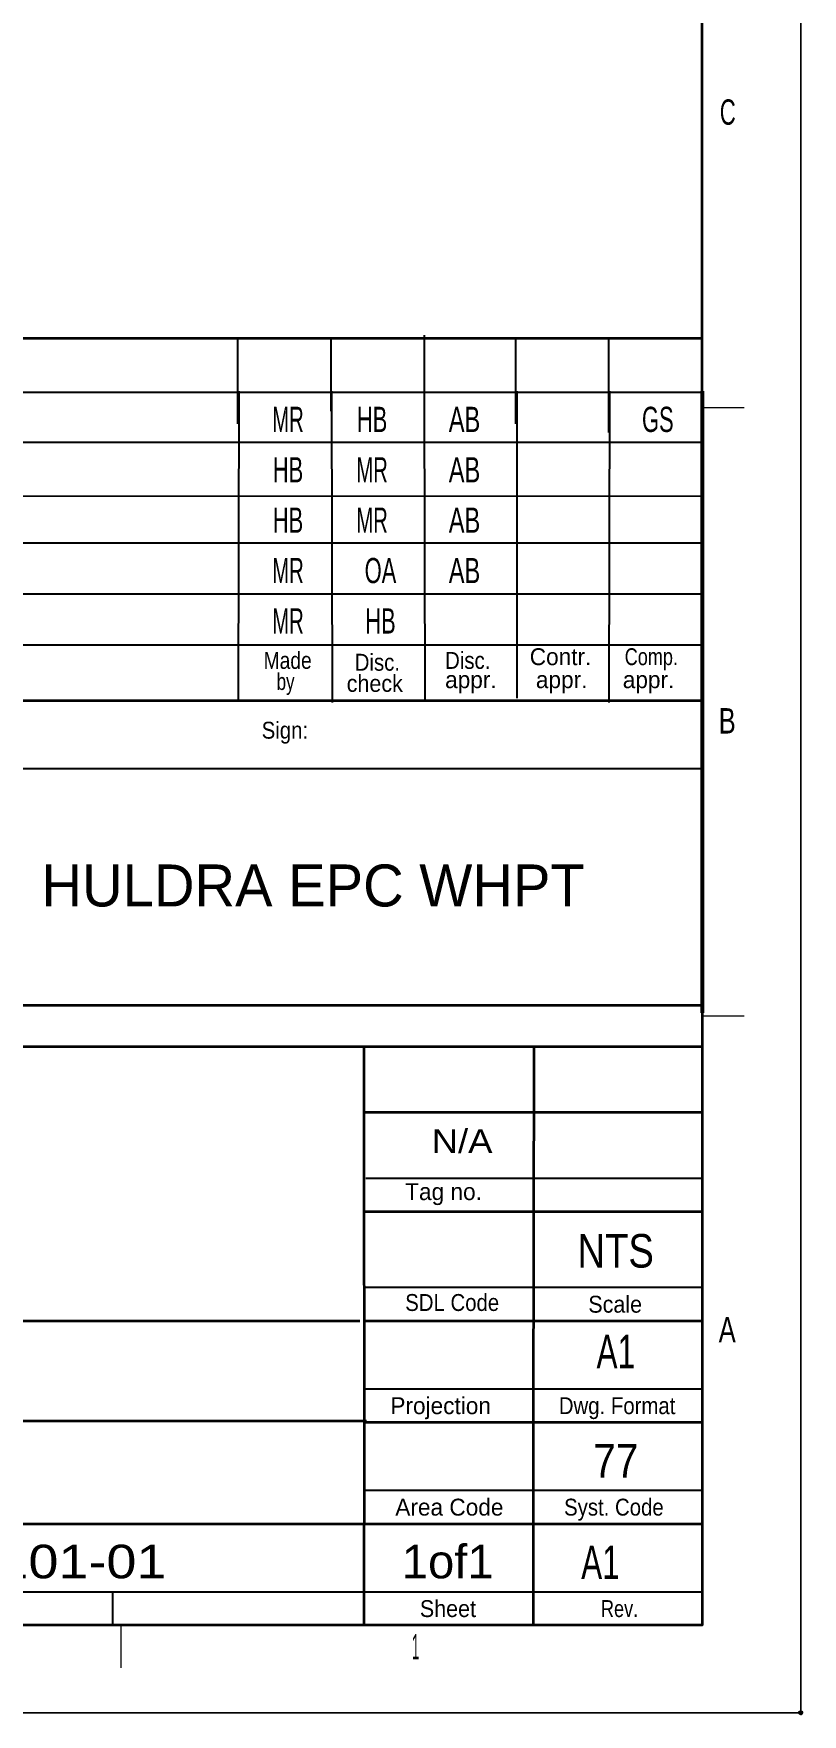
# Model space of a CAD drawing. Header units: millimetres. Extents: x 0 to 841, y 0 to 594.
# Drawn here: x 749.7 to 841.2, y -0.2 to 199.9 of the extents above; entities that cross this region are included whole.
import ezdxf
from ezdxf.enums import TextEntityAlignment as Align

# ---------------------------------------------------------------- set-up
doc = ezdxf.new("R2010")
doc.units = ezdxf.units.MM
doc.header["$LTSCALE"] = 0.8
doc.header["$PDMODE"] = 32
doc.header["$PDSIZE"] = 0.4
for name, color, linetype, lineweight in [('1', 7, 'Continuous', 13), ('12', 7, 'Continuous', 13), ('9', 7, 'Continuous', 13)]:
    doc.layers.add(name, color=color, linetype=linetype, lineweight=lineweight)
doc.layers.add('2', color=7, linetype='Continuous')

msp = doc.modelspace()

# ---------------------------------------------------------------- linework, layer by layer
at = {"layer": '1', "lineweight": 25}
for p, q in [((774.0157, 153.4646), (774.0157, 163.7795)), ((785.1181, 154.9606), (785.1181, 163.7795)), ((796.2205, 153.1496), (796.2205, 164.0157)), ((807.0866, 153.4646), (807.0866, 163.7795)), ((818.189, 152.4409), (818.189, 163.7795)), ((648.7402, 157.2441), (829.0551, 157.2441)), ((774.1331, 157.3701), (774.0709, 120.4906)), ((785.1591, 157.3701), (785.2441, 120.3071)), ((796.185, 157.3701), (796.2906, 120.4551)), ((807.211, 157.3701), (807.222, 120.7858)), ((818.237, 157.3701), (818.1535, 120.289)), ((648.8252, 151.274), (829.2693, 151.274)), ((648.8268, 144.9488), (829.2677, 144.852)), ((648.8276, 139.2898), (829.2701, 139.285)), ((648.8173, 133.2315), (829.2748, 133.2315)), ((648.8126, 127.1669), (829.263, 127.1669)), ((648.7228, 112.4181), (829.2756, 112.4181)), ((789.2465, 63.6646), (829.285, 63.6646)), ((789.1685, 50.6528), (829.2748, 50.6528)), ((789.1685, 38.5709), (829.289, 38.5709)), ((789.1685, 26.4898), (829.285, 26.4898)), ((648.8228, 14.4087), (829.285, 14.4087)), ((759.0976, 14.4087), (759.0976, 10.3819)), ((759.0976, 14.4087), (759.0976, 10.3819))]:
    msp.add_line(p, q, dxfattribs=at)
at = {"layer": '1', "lineweight": 53}
msp.add_line((829.263, 157.3701), (829.263, 83.348), dxfattribs=at)
at = {"layer": '1'}
for p, q in [((834.2748, 155.3567), (829.263, 155.3567)), ((834.2748, 82.9244), (829.263, 82.9244)), ((760.1, 10.3819), (760.1, 5.348))]:
    msp.add_line(p, q, dxfattribs=at)
at = {"layer": '1', "lineweight": 35}
for p, q in [((829.2567, 120.4906), (648.8079, 120.4748)), ((829.285, 79.2724), (648.8732, 79.2724)), ((789.0795, 22.4803), (789.0724, 79.2567)), ((809.2157, 34.5441), (809.2929, 79.2535)), ((829.285, 71.4606), (789.1134, 71.4606)), ((829.285, 59.648), (788.9921, 59.6331)), ((788.5559, 46.6299), (648.822, 46.6299)), ((829.285, 46.6252), (789.1685, 46.6252)), ((789.3409, 34.6961), (648.9969, 34.6969)), ((809.2157, 34.5441), (789.1685, 34.5441)), ((809.2157, 22.463), (809.2157, 34.5441)), ((829.2898, 34.5441), (809.2157, 34.5441)), ((829.2748, 22.463), (648.9717, 22.463)), ((789.0787, 10.3921), (789.0787, 22.4732)), ((809.2157, 10.3819), (809.2157, 22.463))]:
    msp.add_line(p, q, dxfattribs=at)
for points in [[(829.263, 112.0142), (829.263, 582.2276), (10.3331, 582.2276), (10.3331, 10.3819)], [(648.7795, 84.0008), (648.8378, 163.6693), (829.263, 163.6693)]]:
    msp.add_lwpolyline(points, dxfattribs=at)
msp.add_lwpolyline([(648.8102, 84.2291), (829.2709, 84.2291), (829.2709, 10.4063), (648.8102, 10.4063)], close=True, dxfattribs=at)
at = {"layer": '12'}
msp.add_lwpolyline([(0, 594), (841, 594), (841, 0), (0, 0)], close=True, dxfattribs=at)
at = {"layer": '2'}
msp.add_point((841, 0), dxfattribs=at)
at = {"layer": '9'}
msp.add_lwpolyline([(0, 0), (841, 0), (841, 594), (0, 594)], close=True, dxfattribs=at)

# ---------------------------------------------------------------- texts
at = {"layer": '1'}
for s, width, p in [('C', 0.65, (833.2701, 189.0835)), ('B', 0.75, (833.2701, 116.5961)), ('A', 0.75, (833.2701, 44.1087))]:
    msp.add_text(s, height=3.02, dxfattribs=dict(at, width=width)).set_placement(p, align=Align.RIGHT)
for s, height, width, p in [('Made', 2.013, 0.85, (777.0953, 124.2937)), ('Disc.', 2.013, 0.9, (787.9386, 124.0717)), ('Disc.', 2.013, 0.9, (798.6913, 124.2929)), ('Comp.', 2.013, 0.8, (820.0591, 124.7354)), ('by', 2.013, 0.75, (778.6441, 121.7756)), ('check', 2.013, 0.95, (786.9811, 121.5543)), ('Sign:', 2.013, 0.9, (776.8646, 115.9827)), ('N/A', 2.813, 1.15, (797.1079, 66.6598)), ('SDL Code', 2.013, 0.9, (793.9449, 47.8362)), ('Scale', 2.013, 0.95, (815.7315, 47.6323)), ('Dwg. Format', 2.013, 0.9, (812.2228, 35.5512)), ('Syst. Code', 2.013, 0.9, (812.8496, 23.4693)), ('A1', 4, 0.7, (814.8819, 15.9055)), ('Sheet', 2.013, 0.95, (795.6843, 11.3882)), ('Rev.', 2.013, 0.8, (817.2346, 11.3882))]:
    msp.add_text(s, height=height, dxfattribs=dict(at, width=width)).set_placement(p)
for s, p in [('Contr.', (808.7598, 124.7354)), ('appr.', (798.6913, 121.9969)), ('appr.', (809.4898, 121.9969)), ('appr.', (819.8315, 121.9969)), ('Tag no.', (793.9409, 61.0378)), ('Projection', (792.1756, 35.5512)), ('Area Code', (792.7646, 23.4693))]:
    msp.add_text(s, height=2.013, dxfattribs=at).set_placement(p)
at = {"layer": '1', "width": 0.4}
msp.add_text('1', height=3.02, dxfattribs=at).set_placement((795.1799, 6.3543), align=Align.CENTER)
at = {"layer": '2'}
for s, height, width, p in [('MR', 3, 0.6, (780, 152.5)), ('HB', 3, 0.65, (790, 152.5)), ('AB', 3, 0.7, (801, 152.5)), ('GS', 3, 0.65, (823.9996, 152.5)), ('HB', 3, 0.65, (780, 146.5)), ('MR', 3, 0.6, (790, 146.5)), ('AB', 3, 0.7, (801, 146.5)), ('HB', 3, 0.65, (780, 140.5)), ('MR', 3, 0.6, (790, 140.5)), ('AB', 3, 0.7, (801, 140.5)), ('MR', 3, 0.6, (780, 134.5)), ('OA', 3, 0.65, (791, 134.5)), ('AB', 3, 0.7, (801, 134.5)), ('MR', 3, 0.6, (780, 128.5)), ('HB', 3, 0.65, (791, 128.5)), ('NTS', 4, 0.85, (818.9862, 53)), ('A1', 4, 0.7, (819, 41)), ('77', 4, 0.9, (819, 28)), ('1of1', 4, 1.05, (799, 16))]:
    msp.add_text(s, height=height, dxfattribs=dict(at, width=width)).set_placement(p, align=Align.CENTER)
msp.add_text('HULDRA EPC WHPT', height=5, dxfattribs=at).set_placement((782.9827, 96), align=Align.CENTER)
at = {"layer": '2', "width": 1.2}
msp.add_text('77-J-*E-101-01', height=4, dxfattribs=at).set_placement((722, 16))

doc.saveas('drawing.dxf')
